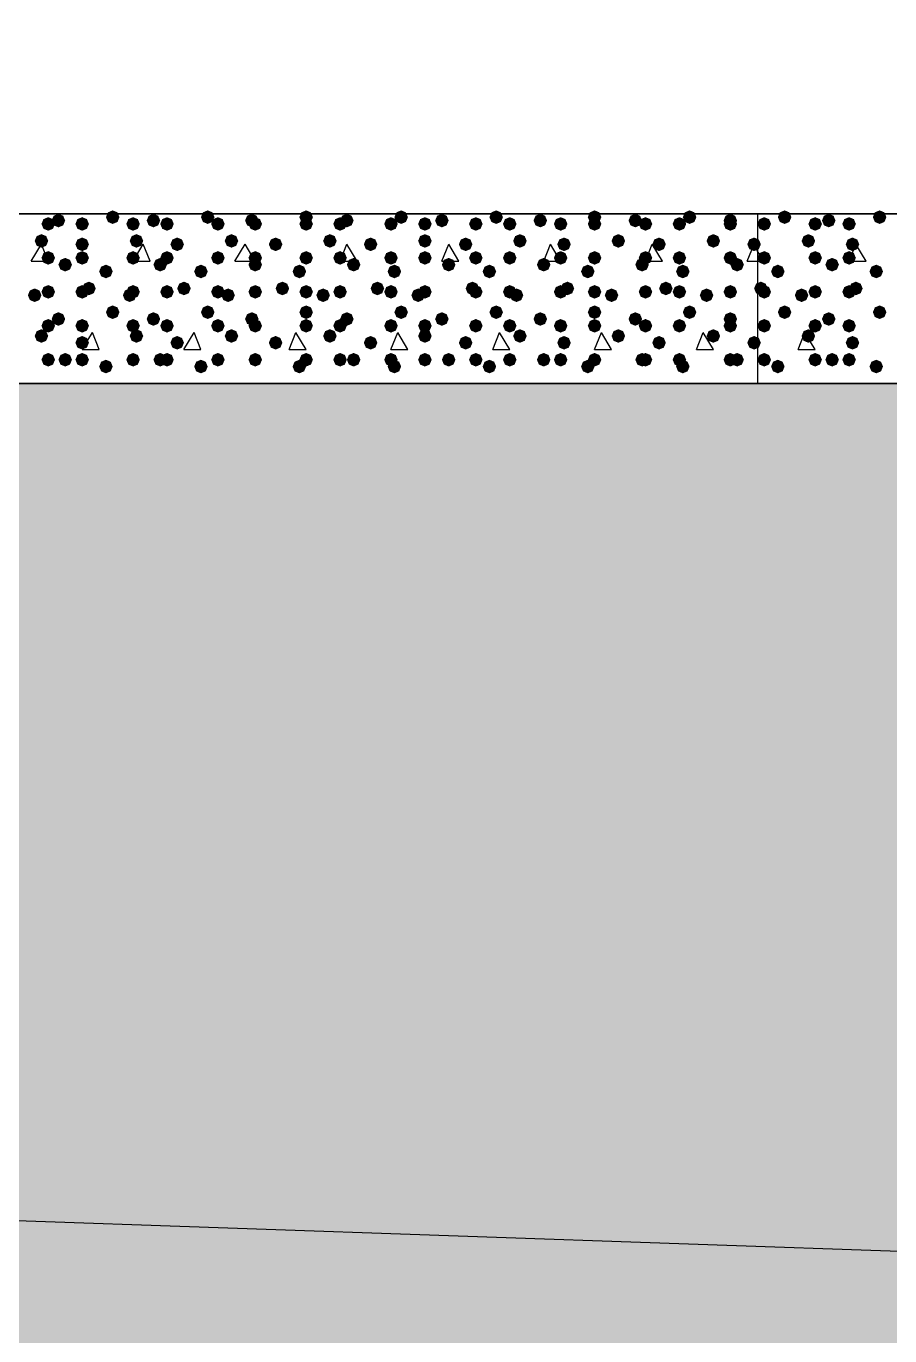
# Model space of a CAD drawing. Header units: millimetres. Extents: x 0 to 420, y 0 to 297.
# Drawn here: x 334.12 to 344.89, y 148.61 to 164.94 of the extents above; entities that cross this region are included whole.
import ezdxf

# ---------------------------------------------------------------- set-up
doc = ezdxf.new("R2010")
doc.units = ezdxf.units.MM
doc.layers.get('0').update_dxf_attribs({"linetype": 'CONTINUOUS'})

msp = doc.modelspace()

# ---------------------------------------------------------------- hatches: boundary and pattern name
at = {"true_color": 0x000008}
for points in [[(334.475667, 162.475333), (334.450796, 162.415537), (334.391, 162.390667), (334.331204, 162.415537), (334.306333, 162.475333), (334.331204, 162.535129), (334.391, 162.56), (334.450796, 162.535129)], [(334.602667, 162.517667), (334.577796, 162.457871), (334.518, 162.433), (334.458204, 162.457871), (334.433333, 162.517667), (334.458204, 162.577462), (334.518, 162.602333), (334.577796, 162.577463)], [(334.899, 162.475333), (334.874129, 162.415537), (334.814333, 162.390667), (334.754537, 162.415537), (334.729667, 162.475333), (334.754537, 162.535129), (334.814333, 162.56), (334.874129, 162.535129)], [(335.28, 162.56), (335.255129, 162.500204), (335.195333, 162.475333), (335.135538, 162.500204), (335.110667, 162.56), (335.135537, 162.619796), (335.195333, 162.644667), (335.255129, 162.619796)], [(335.534, 162.475333), (335.509129, 162.415537), (335.449333, 162.390667), (335.389537, 162.415537), (335.364667, 162.475333), (335.389537, 162.535129), (335.449333, 162.56), (335.509129, 162.535129)], [(335.788, 162.517667), (335.763129, 162.457871), (335.703333, 162.433), (335.643537, 162.457871), (335.618667, 162.517667), (335.643537, 162.577462), (335.703333, 162.602333), (335.763129, 162.577463)], [(335.957333, 162.475333), (335.932462, 162.415537), (335.872667, 162.390667), (335.812871, 162.415537), (335.788, 162.475333), (335.812871, 162.535129), (335.872667, 162.56), (335.932462, 162.535129)], [(336.465333, 162.56), (336.440462, 162.500204), (336.380667, 162.475333), (336.320871, 162.500204), (336.296, 162.56), (336.320871, 162.619796), (336.380667, 162.644667), (336.440462, 162.619796)], [(336.592333, 162.475333), (336.567462, 162.415537), (336.507667, 162.390667), (336.447871, 162.415537), (336.423, 162.475333), (336.447871, 162.535129), (336.507667, 162.56), (336.567462, 162.535129)], [(337.015667, 162.517667), (336.990796, 162.457871), (336.931, 162.433), (336.871204, 162.457871), (336.846333, 162.517667), (336.871204, 162.577462), (336.931, 162.602333), (336.990796, 162.577463)], [(337.058, 162.475333), (337.033129, 162.415537), (336.973333, 162.390667), (336.913537, 162.415537), (336.888667, 162.475333), (336.913537, 162.535129), (336.973333, 162.56), (337.033129, 162.535129)], [(337.693, 162.56), (337.668129, 162.500204), (337.608333, 162.475333), (337.548537, 162.500204), (337.523667, 162.56), (337.548537, 162.619796), (337.608333, 162.644667), (337.668129, 162.619796)], [(337.693, 162.475333), (337.668129, 162.415537), (337.608333, 162.390667), (337.548537, 162.415537), (337.523667, 162.475333), (337.548537, 162.535129), (337.608333, 162.56), (337.668129, 162.535129)], [(338.116333, 162.475333), (338.091462, 162.415537), (338.031667, 162.390667), (337.971871, 162.415537), (337.947, 162.475333), (337.971871, 162.535129), (338.031667, 162.56), (338.091462, 162.535129)], [(338.201, 162.517667), (338.176129, 162.457871), (338.116333, 162.433), (338.056537, 162.457871), (338.031667, 162.517667), (338.056537, 162.577462), (338.116333, 162.602333), (338.176129, 162.577463)], [(338.751333, 162.475333), (338.726462, 162.415537), (338.666667, 162.390667), (338.606871, 162.415537), (338.582, 162.475333), (338.606871, 162.535129), (338.666667, 162.56), (338.726462, 162.535129)], [(338.878333, 162.56), (338.853462, 162.500204), (338.793667, 162.475333), (338.733871, 162.500204), (338.709, 162.56), (338.733871, 162.619796), (338.793667, 162.644667), (338.853462, 162.619796)], [(339.174667, 162.475333), (339.149796, 162.415537), (339.09, 162.390667), (339.030204, 162.415537), (339.005333, 162.475333), (339.030204, 162.535129), (339.09, 162.56), (339.149796, 162.535129)], [(339.386333, 162.517667), (339.361463, 162.457871), (339.301667, 162.433), (339.241871, 162.457871), (339.217, 162.517667), (339.241871, 162.577462), (339.301667, 162.602333), (339.361462, 162.577463)], [(339.809667, 162.475333), (339.784796, 162.415537), (339.725, 162.390667), (339.665204, 162.415537), (339.640333, 162.475333), (339.665204, 162.535129), (339.725, 162.56), (339.784796, 162.535129)], [(340.063667, 162.56), (340.038796, 162.500204), (339.979, 162.475333), (339.919204, 162.500204), (339.894333, 162.56), (339.919204, 162.619796), (339.979, 162.644667), (340.038796, 162.619796)], [(340.233, 162.475333), (340.208129, 162.415537), (340.148333, 162.390667), (340.088538, 162.415537), (340.063667, 162.475333), (340.088537, 162.535129), (340.148333, 162.56), (340.208129, 162.535129)], [(340.614, 162.517667), (340.589129, 162.457871), (340.529333, 162.433), (340.469538, 162.457871), (340.444667, 162.517667), (340.469537, 162.577462), (340.529333, 162.602333), (340.589129, 162.577463)], [(340.868, 162.475333), (340.843129, 162.415537), (340.783333, 162.390667), (340.723538, 162.415537), (340.698667, 162.475333), (340.723537, 162.535129), (340.783333, 162.56), (340.843129, 162.535129)], [(341.291333, 162.56), (341.266462, 162.500204), (341.206667, 162.475333), (341.146871, 162.500204), (341.122, 162.56), (341.146871, 162.619796), (341.206667, 162.644667), (341.266462, 162.619796)], [(341.291333, 162.475333), (341.266462, 162.415537), (341.206667, 162.390667), (341.146871, 162.415537), (341.122, 162.475333), (341.146871, 162.535129), (341.206667, 162.56), (341.266462, 162.535129)], [(341.799333, 162.517667), (341.774462, 162.457871), (341.714667, 162.433), (341.654871, 162.457871), (341.63, 162.517667), (341.654871, 162.577462), (341.714667, 162.602333), (341.774462, 162.577463)], [(341.926333, 162.475333), (341.901462, 162.415537), (341.841667, 162.390667), (341.781871, 162.415537), (341.757, 162.475333), (341.781871, 162.535129), (341.841667, 162.56), (341.901462, 162.535129)], [(342.349667, 162.475333), (342.324796, 162.415537), (342.265, 162.390667), (342.205204, 162.415537), (342.180333, 162.475333), (342.205204, 162.535129), (342.265, 162.56), (342.324796, 162.535129)], [(342.476667, 162.56), (342.451796, 162.500204), (342.392, 162.475333), (342.332204, 162.500204), (342.307333, 162.56), (342.332204, 162.619796), (342.392, 162.644667), (342.451796, 162.619796)], [(342.984667, 162.517667), (342.959796, 162.457871), (342.9, 162.433), (342.840204, 162.457871), (342.815333, 162.517667), (342.840204, 162.577462), (342.9, 162.602333), (342.959796, 162.577463)], [(342.984667, 162.475333), (342.959796, 162.415537), (342.9, 162.390667), (342.840204, 162.415537), (342.815333, 162.475333), (342.840204, 162.535129), (342.9, 162.56), (342.959796, 162.535129)], [(334.391, 162.263667), (334.366129, 162.203871), (334.306333, 162.179), (334.246537, 162.203871), (334.221667, 162.263667), (334.246537, 162.323462), (334.306333, 162.348333), (334.366129, 162.323463)], [(335.576333, 162.263667), (335.551462, 162.203871), (335.491667, 162.179), (335.431871, 162.203871), (335.407, 162.263667), (335.431871, 162.323462), (335.491667, 162.348333), (335.551462, 162.323463)], [(336.761667, 162.263667), (336.736796, 162.203871), (336.677, 162.179), (336.617204, 162.203871), (336.592333, 162.263667), (336.617204, 162.323462), (336.677, 162.348333), (336.736796, 162.323463)], [(337.989333, 162.263667), (337.964462, 162.203871), (337.904667, 162.179), (337.844871, 162.203871), (337.82, 162.263667), (337.844871, 162.323462), (337.904667, 162.348333), (337.964462, 162.323463)], [(339.174667, 162.263667), (339.149796, 162.203871), (339.09, 162.179), (339.030204, 162.203871), (339.005333, 162.263667), (339.030204, 162.323462), (339.09, 162.348333), (339.149796, 162.323463)], [(340.36, 162.263667), (340.335129, 162.203871), (340.275333, 162.179), (340.215537, 162.203871), (340.190667, 162.263667), (340.215537, 162.323462), (340.275333, 162.348333), (340.335129, 162.323463)], [(341.587667, 162.263667), (341.562796, 162.203871), (341.503, 162.179), (341.443204, 162.203871), (341.418333, 162.263667), (341.443204, 162.323462), (341.503, 162.348333), (341.562796, 162.323463)], [(342.773, 162.263667), (342.748129, 162.203871), (342.688333, 162.179), (342.628537, 162.203871), (342.603667, 162.263667), (342.628537, 162.323462), (342.688333, 162.348333), (342.748129, 162.323463)], [(334.899, 162.221333), (334.874129, 162.161537), (334.814333, 162.136667), (334.754537, 162.161537), (334.729667, 162.221333), (334.754537, 162.281129), (334.814333, 162.306), (334.874129, 162.281129)], [(336.084333, 162.221333), (336.059463, 162.161537), (335.999667, 162.136667), (335.939871, 162.161537), (335.915, 162.221333), (335.939871, 162.281129), (335.999667, 162.306), (336.059462, 162.281129)], [(337.312, 162.221333), (337.287129, 162.161537), (337.227333, 162.136667), (337.167537, 162.161537), (337.142667, 162.221333), (337.167537, 162.281129), (337.227333, 162.306), (337.287129, 162.281129)], [(338.497333, 162.221333), (338.472462, 162.161537), (338.412667, 162.136667), (338.352871, 162.161537), (338.328, 162.221333), (338.352871, 162.281129), (338.412667, 162.306), (338.472462, 162.281129)], [(339.682667, 162.221333), (339.657796, 162.161537), (339.598, 162.136667), (339.538204, 162.161537), (339.513333, 162.221333), (339.538204, 162.281129), (339.598, 162.306), (339.657796, 162.281129)], [(340.910333, 162.221333), (340.885463, 162.161537), (340.825667, 162.136667), (340.765871, 162.161537), (340.741, 162.221333), (340.765871, 162.281129), (340.825667, 162.306), (340.885462, 162.281129)], [(342.095667, 162.221333), (342.070796, 162.161537), (342.011, 162.136667), (341.951204, 162.161537), (341.926333, 162.221333), (341.951204, 162.281129), (342.011, 162.306), (342.070796, 162.281129)], [(343.281, 162.221333), (343.256129, 162.161537), (343.196333, 162.136667), (343.136537, 162.161537), (343.111667, 162.221333), (343.136537, 162.281129), (343.196333, 162.306), (343.256129, 162.281129)], [(334.475667, 162.052), (334.450796, 161.992204), (334.391, 161.967333), (334.331204, 161.992204), (334.306333, 162.052), (334.331204, 162.111796), (334.391, 162.136667), (334.450796, 162.111796)], [(334.687333, 161.967333), (334.662462, 161.907537), (334.602667, 161.882667), (334.542871, 161.907537), (334.518, 161.967333), (334.542871, 162.027129), (334.602667, 162.052), (334.662462, 162.027129)], [(334.899, 162.052), (334.874129, 161.992204), (334.814333, 161.967333), (334.754537, 161.992204), (334.729667, 162.052), (334.754537, 162.111796), (334.814333, 162.136667), (334.874129, 162.111796)], [(335.534, 162.052), (335.509129, 161.992204), (335.449333, 161.967333), (335.389537, 161.992204), (335.364667, 162.052), (335.389537, 162.111796), (335.449333, 162.136667), (335.509129, 162.111796)], [(335.872667, 161.967333), (335.847796, 161.907537), (335.788, 161.882667), (335.728204, 161.907537), (335.703333, 161.967333), (335.728204, 162.027129), (335.788, 162.052), (335.847796, 162.027129)], [(335.957333, 162.052), (335.932462, 161.992204), (335.872667, 161.967333), (335.812871, 161.992204), (335.788, 162.052), (335.812871, 162.111796), (335.872667, 162.136667), (335.932462, 162.111796)], [(336.592333, 162.052), (336.567462, 161.992204), (336.507667, 161.967333), (336.447871, 161.992204), (336.423, 162.052), (336.447871, 162.111796), (336.507667, 162.136667), (336.567462, 162.111796)], [(337.058, 162.052), (337.033129, 161.992204), (336.973333, 161.967333), (336.913537, 161.992204), (336.888667, 162.052), (336.913537, 162.111796), (336.973333, 162.136667), (337.033129, 162.111796)], [(337.058, 161.967333), (337.033129, 161.907537), (336.973333, 161.882667), (336.913537, 161.907537), (336.888667, 161.967333), (336.913537, 162.027129), (336.973333, 162.052), (337.033129, 162.027129)], [(337.693, 162.052), (337.668129, 161.992204), (337.608333, 161.967333), (337.548537, 161.992204), (337.523667, 162.052), (337.548537, 162.111796), (337.608333, 162.136667), (337.668129, 162.111796)], [(338.116333, 162.052), (338.091462, 161.992204), (338.031667, 161.967333), (337.971871, 161.992204), (337.947, 162.052), (337.971871, 162.111796), (338.031667, 162.136667), (338.091462, 162.111796)], [(338.285667, 161.967333), (338.260796, 161.907537), (338.201, 161.882667), (338.141204, 161.907537), (338.116333, 161.967333), (338.141204, 162.027129), (338.201, 162.052), (338.260796, 162.027129)], [(338.751333, 162.052), (338.726462, 161.992204), (338.666667, 161.967333), (338.606871, 161.992204), (338.582, 162.052), (338.606871, 162.111796), (338.666667, 162.136667), (338.726462, 162.111796)], [(339.174667, 162.052), (339.149796, 161.992204), (339.09, 161.967333), (339.030204, 161.992204), (339.005333, 162.052), (339.030204, 162.111796), (339.09, 162.136667), (339.149796, 162.111796)], [(339.471, 161.967333), (339.446129, 161.907537), (339.386333, 161.882667), (339.326537, 161.907537), (339.301667, 161.967333), (339.326537, 162.027129), (339.386333, 162.052), (339.446129, 162.027129)], [(339.809667, 162.052), (339.784796, 161.992204), (339.725, 161.967333), (339.665204, 161.992204), (339.640333, 162.052), (339.665204, 162.111796), (339.725, 162.136667), (339.784796, 162.111796)], [(340.233, 162.052), (340.208129, 161.992204), (340.148333, 161.967333), (340.088538, 161.992204), (340.063667, 162.052), (340.088537, 162.111796), (340.148333, 162.136667), (340.208129, 162.111796)], [(340.656333, 161.967333), (340.631463, 161.907537), (340.571667, 161.882667), (340.511871, 161.907537), (340.487, 161.967333), (340.511871, 162.027129), (340.571667, 162.052), (340.631462, 162.027129)], [(340.868, 162.052), (340.843129, 161.992204), (340.783333, 161.967333), (340.723538, 161.992204), (340.698667, 162.052), (340.723537, 162.111796), (340.783333, 162.136667), (340.843129, 162.111796)], [(341.291333, 162.052), (341.266462, 161.992204), (341.206667, 161.967333), (341.146871, 161.992204), (341.122, 162.052), (341.146871, 162.111796), (341.206667, 162.136667), (341.266462, 162.111796)], [(341.884, 161.967333), (341.859129, 161.907537), (341.799333, 161.882667), (341.739537, 161.907537), (341.714667, 161.967333), (341.739537, 162.027129), (341.799333, 162.052), (341.859129, 162.027129)], [(341.926333, 162.052), (341.901462, 161.992204), (341.841667, 161.967333), (341.781871, 161.992204), (341.757, 162.052), (341.781871, 162.111796), (341.841667, 162.136667), (341.901462, 162.111796)], [(342.349667, 162.052), (342.324796, 161.992204), (342.265, 161.967333), (342.205204, 161.992204), (342.180333, 162.052), (342.205204, 162.111796), (342.265, 162.136667), (342.324796, 162.111796)], [(342.984667, 162.052), (342.959796, 161.992204), (342.9, 161.967333), (342.840204, 161.992204), (342.815333, 162.052), (342.840204, 162.111796), (342.9, 162.136667), (342.959796, 162.111796)], [(343.069333, 161.967333), (343.044462, 161.907537), (342.984667, 161.882667), (342.924871, 161.907537), (342.9, 161.967333), (342.924871, 162.027129), (342.984667, 162.052), (343.044462, 162.027129)], [(335.195333, 161.882667), (335.170462, 161.822871), (335.110667, 161.798), (335.050871, 161.822871), (335.026, 161.882667), (335.050871, 161.942462), (335.110667, 161.967333), (335.170462, 161.942463)], [(336.380667, 161.882667), (336.355796, 161.822871), (336.296, 161.798), (336.236204, 161.822871), (336.211333, 161.882667), (336.236204, 161.942462), (336.296, 161.967333), (336.355796, 161.942463)], [(337.608333, 161.882667), (337.583463, 161.822871), (337.523667, 161.798), (337.463871, 161.822871), (337.439, 161.882667), (337.463871, 161.942462), (337.523667, 161.967333), (337.583462, 161.942463)], [(338.793667, 161.882667), (338.768796, 161.822871), (338.709, 161.798), (338.649204, 161.822871), (338.624333, 161.882667), (338.649204, 161.942462), (338.709, 161.967333), (338.768796, 161.942463)], [(339.979, 161.882667), (339.954129, 161.822871), (339.894333, 161.798), (339.834538, 161.822871), (339.809667, 161.882667), (339.834537, 161.942462), (339.894333, 161.967333), (339.954129, 161.942463)], [(341.206667, 161.882667), (341.181796, 161.822871), (341.122, 161.798), (341.062204, 161.822871), (341.037333, 161.882667), (341.062204, 161.942462), (341.122, 161.967333), (341.181796, 161.942463)], [(342.392, 161.882667), (342.367129, 161.822871), (342.307333, 161.798), (342.247538, 161.822871), (342.222667, 161.882667), (342.247537, 161.942462), (342.307333, 161.967333), (342.367129, 161.942463)], [(334.306333, 161.586333), (334.281462, 161.526537), (334.221667, 161.501667), (334.161871, 161.526537), (334.137, 161.586333), (334.161871, 161.646129), (334.221667, 161.671), (334.281462, 161.646129)], [(334.475667, 161.628667), (334.450796, 161.568871), (334.391, 161.544), (334.331204, 161.568871), (334.306333, 161.628667), (334.331204, 161.688462), (334.391, 161.713333), (334.450796, 161.688463)], [(334.899, 161.628667), (334.874129, 161.568871), (334.814333, 161.544), (334.754537, 161.568871), (334.729667, 161.628667), (334.754537, 161.688462), (334.814333, 161.713333), (334.874129, 161.688463)], [(334.983667, 161.671), (334.958796, 161.611204), (334.899, 161.586333), (334.839204, 161.611204), (334.814333, 161.671), (334.839204, 161.730796), (334.899, 161.755667), (334.958796, 161.730796)], [(335.491667, 161.586333), (335.466796, 161.526537), (335.407, 161.501667), (335.347204, 161.526537), (335.322333, 161.586333), (335.347204, 161.646129), (335.407, 161.671), (335.466796, 161.646129)], [(335.534, 161.628667), (335.509129, 161.568871), (335.449333, 161.544), (335.389537, 161.568871), (335.364667, 161.628667), (335.389537, 161.688462), (335.449333, 161.713333), (335.509129, 161.688463)], [(335.957333, 161.628667), (335.932462, 161.568871), (335.872667, 161.544), (335.812871, 161.568871), (335.788, 161.628667), (335.812871, 161.688462), (335.872667, 161.713333), (335.932462, 161.688463)], [(336.169, 161.671), (336.144129, 161.611204), (336.084333, 161.586333), (336.024537, 161.611204), (335.999667, 161.671), (336.024537, 161.730796), (336.084333, 161.755667), (336.144129, 161.730796)], [(336.592333, 161.628667), (336.567462, 161.568871), (336.507667, 161.544), (336.447871, 161.568871), (336.423, 161.628667), (336.447871, 161.688462), (336.507667, 161.713333), (336.567462, 161.688463)], [(336.719333, 161.586333), (336.694462, 161.526537), (336.634667, 161.501667), (336.574871, 161.526537), (336.55, 161.586333), (336.574871, 161.646129), (336.634667, 161.671), (336.694462, 161.646129)], [(337.058, 161.628667), (337.033129, 161.568871), (336.973333, 161.544), (336.913537, 161.568871), (336.888667, 161.628667), (336.913537, 161.688462), (336.973333, 161.713333), (337.033129, 161.688463)], [(337.396667, 161.671), (337.371796, 161.611204), (337.312, 161.586333), (337.252204, 161.611204), (337.227333, 161.671), (337.252204, 161.730796), (337.312, 161.755667), (337.371796, 161.730796)], [(337.693, 161.628667), (337.668129, 161.568871), (337.608333, 161.544), (337.548537, 161.568871), (337.523667, 161.628667), (337.548537, 161.688462), (337.608333, 161.713333), (337.668129, 161.688463)], [(337.904667, 161.586333), (337.879796, 161.526537), (337.82, 161.501667), (337.760204, 161.526537), (337.735333, 161.586333), (337.760204, 161.646129), (337.82, 161.671), (337.879796, 161.646129)], [(338.116333, 161.628667), (338.091462, 161.568871), (338.031667, 161.544), (337.971871, 161.568871), (337.947, 161.628667), (337.971871, 161.688462), (338.031667, 161.713333), (338.091462, 161.688463)], [(338.582, 161.671), (338.557129, 161.611204), (338.497333, 161.586333), (338.437538, 161.611204), (338.412667, 161.671), (338.437537, 161.730796), (338.497333, 161.755667), (338.557129, 161.730796)], [(338.751333, 161.628667), (338.726462, 161.568871), (338.666667, 161.544), (338.606871, 161.568871), (338.582, 161.628667), (338.606871, 161.688462), (338.666667, 161.713333), (338.726462, 161.688463)], [(339.09, 161.586333), (339.065129, 161.526537), (339.005333, 161.501667), (338.945538, 161.526537), (338.920667, 161.586333), (338.945537, 161.646129), (339.005333, 161.671), (339.065129, 161.646129)], [(339.174667, 161.628667), (339.149796, 161.568871), (339.09, 161.544), (339.030204, 161.568871), (339.005333, 161.628667), (339.030204, 161.688462), (339.09, 161.713333), (339.149796, 161.688463)], [(339.767333, 161.671), (339.742462, 161.611204), (339.682667, 161.586333), (339.622871, 161.611204), (339.598, 161.671), (339.622871, 161.730796), (339.682667, 161.755667), (339.742462, 161.730796)], [(339.809667, 161.628667), (339.784796, 161.568871), (339.725, 161.544), (339.665204, 161.568871), (339.640333, 161.628667), (339.665204, 161.688462), (339.725, 161.713333), (339.784796, 161.688463)], [(340.233, 161.628667), (340.208129, 161.568871), (340.148333, 161.544), (340.088538, 161.568871), (340.063667, 161.628667), (340.088537, 161.688462), (340.148333, 161.713333), (340.208129, 161.688463)], [(340.317667, 161.586333), (340.292796, 161.526537), (340.233, 161.501667), (340.173204, 161.526537), (340.148333, 161.586333), (340.173204, 161.646129), (340.233, 161.671), (340.292796, 161.646129)], [(340.868, 161.628667), (340.843129, 161.568871), (340.783333, 161.544), (340.723538, 161.568871), (340.698667, 161.628667), (340.723537, 161.688462), (340.783333, 161.713333), (340.843129, 161.688463)], [(340.952667, 161.671), (340.927796, 161.611204), (340.868, 161.586333), (340.808204, 161.611204), (340.783333, 161.671), (340.808204, 161.730796), (340.868, 161.755667), (340.927796, 161.730796)], [(341.291333, 161.628667), (341.266462, 161.568871), (341.206667, 161.544), (341.146871, 161.568871), (341.122, 161.628667), (341.146871, 161.688462), (341.206667, 161.713333), (341.266462, 161.688463)], [(341.503, 161.586333), (341.478129, 161.526537), (341.418333, 161.501667), (341.358538, 161.526537), (341.333667, 161.586333), (341.358537, 161.646129), (341.418333, 161.671), (341.478129, 161.646129)], [(341.926333, 161.628667), (341.901462, 161.568871), (341.841667, 161.544), (341.781871, 161.568871), (341.757, 161.628667), (341.781871, 161.688462), (341.841667, 161.713333), (341.901462, 161.688463)], [(342.180333, 161.671), (342.155463, 161.611204), (342.095667, 161.586333), (342.035871, 161.611204), (342.011, 161.671), (342.035871, 161.730796), (342.095667, 161.755667), (342.155462, 161.730796)], [(342.349667, 161.628667), (342.324796, 161.568871), (342.265, 161.544), (342.205204, 161.568871), (342.180333, 161.628667), (342.205204, 161.688462), (342.265, 161.713333), (342.324796, 161.688463)], [(342.688333, 161.586333), (342.663462, 161.526537), (342.603667, 161.501667), (342.543871, 161.526537), (342.519, 161.586333), (342.543871, 161.646129), (342.603667, 161.671), (342.663462, 161.646129)], [(342.984667, 161.628667), (342.959796, 161.568871), (342.9, 161.544), (342.840204, 161.568871), (342.815333, 161.628667), (342.840204, 161.688462), (342.9, 161.713333), (342.959796, 161.688463)], [(334.602667, 161.29), (334.577796, 161.230204), (334.518, 161.205333), (334.458204, 161.230204), (334.433333, 161.29), (334.458204, 161.349796), (334.518, 161.374667), (334.577796, 161.349796)], [(335.28, 161.374667), (335.255129, 161.314871), (335.195333, 161.29), (335.135538, 161.314871), (335.110667, 161.374667), (335.135537, 161.434462), (335.195333, 161.459333), (335.255129, 161.434463)], [(335.788, 161.29), (335.763129, 161.230204), (335.703333, 161.205333), (335.643537, 161.230204), (335.618667, 161.29), (335.643537, 161.349796), (335.703333, 161.374667), (335.763129, 161.349796)], [(336.465333, 161.374667), (336.440462, 161.314871), (336.380667, 161.29), (336.320871, 161.314871), (336.296, 161.374667), (336.320871, 161.434462), (336.380667, 161.459333), (336.440462, 161.434463)], [(337.015667, 161.29), (336.990796, 161.230204), (336.931, 161.205333), (336.871204, 161.230204), (336.846333, 161.29), (336.871204, 161.349796), (336.931, 161.374667), (336.990796, 161.349796)], [(337.693, 161.374667), (337.668129, 161.314871), (337.608333, 161.29), (337.548537, 161.314871), (337.523667, 161.374667), (337.548537, 161.434462), (337.608333, 161.459333), (337.668129, 161.434463)], [(338.201, 161.29), (338.176129, 161.230204), (338.116333, 161.205333), (338.056537, 161.230204), (338.031667, 161.29), (338.056537, 161.349796), (338.116333, 161.374667), (338.176129, 161.349796)], [(338.878333, 161.374667), (338.853462, 161.314871), (338.793667, 161.29), (338.733871, 161.314871), (338.709, 161.374667), (338.733871, 161.434462), (338.793667, 161.459333), (338.853462, 161.434463)], [(339.386333, 161.29), (339.361463, 161.230204), (339.301667, 161.205333), (339.241871, 161.230204), (339.217, 161.29), (339.241871, 161.349796), (339.301667, 161.374667), (339.361462, 161.349796)], [(340.063667, 161.374667), (340.038796, 161.314871), (339.979, 161.29), (339.919204, 161.314871), (339.894333, 161.374667), (339.919204, 161.434462), (339.979, 161.459333), (340.038796, 161.434463)], [(340.614, 161.29), (340.589129, 161.230204), (340.529333, 161.205333), (340.469538, 161.230204), (340.444667, 161.29), (340.469537, 161.349796), (340.529333, 161.374667), (340.589129, 161.349796)], [(341.291333, 161.374667), (341.266462, 161.314871), (341.206667, 161.29), (341.146871, 161.314871), (341.122, 161.374667), (341.146871, 161.434462), (341.206667, 161.459333), (341.266462, 161.434463)], [(341.799333, 161.29), (341.774462, 161.230204), (341.714667, 161.205333), (341.654871, 161.230204), (341.63, 161.29), (341.654871, 161.349796), (341.714667, 161.374667), (341.774462, 161.349796)], [(342.476667, 161.374667), (342.451796, 161.314871), (342.392, 161.29), (342.332204, 161.314871), (342.307333, 161.374667), (342.332204, 161.434462), (342.392, 161.459333), (342.451796, 161.434463)], [(342.984667, 161.29), (342.959796, 161.230204), (342.9, 161.205333), (342.840204, 161.230204), (342.815333, 161.29), (342.840204, 161.349796), (342.9, 161.374667), (342.959796, 161.349796)], [(334.475667, 161.205333), (334.450796, 161.145537), (334.391, 161.120667), (334.331204, 161.145537), (334.306333, 161.205333), (334.331204, 161.265129), (334.391, 161.29), (334.450796, 161.265129)], [(334.899, 161.205333), (334.874129, 161.145537), (334.814333, 161.120667), (334.754537, 161.145537), (334.729667, 161.205333), (334.754537, 161.265129), (334.814333, 161.29), (334.874129, 161.265129)], [(335.534, 161.205333), (335.509129, 161.145537), (335.449333, 161.120667), (335.389537, 161.145537), (335.364667, 161.205333), (335.389537, 161.265129), (335.449333, 161.29), (335.509129, 161.265129)], [(335.957333, 161.205333), (335.932462, 161.145537), (335.872667, 161.120667), (335.812871, 161.145537), (335.788, 161.205333), (335.812871, 161.265129), (335.872667, 161.29), (335.932462, 161.265129)], [(336.592333, 161.205333), (336.567462, 161.145537), (336.507667, 161.120667), (336.447871, 161.145537), (336.423, 161.205333), (336.447871, 161.265129), (336.507667, 161.29), (336.567462, 161.265129)], [(337.058, 161.205333), (337.033129, 161.145537), (336.973333, 161.120667), (336.913537, 161.145537), (336.888667, 161.205333), (336.913537, 161.265129), (336.973333, 161.29), (337.033129, 161.265129)], [(337.693, 161.205333), (337.668129, 161.145537), (337.608333, 161.120667), (337.548537, 161.145537), (337.523667, 161.205333), (337.548537, 161.265129), (337.608333, 161.29), (337.668129, 161.265129)], [(338.116333, 161.205333), (338.091462, 161.145537), (338.031667, 161.120667), (337.971871, 161.145537), (337.947, 161.205333), (337.971871, 161.265129), (338.031667, 161.29), (338.091462, 161.265129)], [(338.751333, 161.205333), (338.726462, 161.145537), (338.666667, 161.120667), (338.606871, 161.145537), (338.582, 161.205333), (338.606871, 161.265129), (338.666667, 161.29), (338.726462, 161.265129)], [(339.174667, 161.205333), (339.149796, 161.145537), (339.09, 161.120667), (339.030204, 161.145537), (339.005333, 161.205333), (339.030204, 161.265129), (339.09, 161.29), (339.149796, 161.265129)], [(339.809667, 161.205333), (339.784796, 161.145537), (339.725, 161.120667), (339.665204, 161.145537), (339.640333, 161.205333), (339.665204, 161.265129), (339.725, 161.29), (339.784796, 161.265129)], [(340.233, 161.205333), (340.208129, 161.145537), (340.148333, 161.120667), (340.088538, 161.145537), (340.063667, 161.205333), (340.088537, 161.265129), (340.148333, 161.29), (340.208129, 161.265129)], [(340.868, 161.205333), (340.843129, 161.145537), (340.783333, 161.120667), (340.723538, 161.145537), (340.698667, 161.205333), (340.723537, 161.265129), (340.783333, 161.29), (340.843129, 161.265129)], [(341.291333, 161.205333), (341.266462, 161.145537), (341.206667, 161.120667), (341.146871, 161.145537), (341.122, 161.205333), (341.146871, 161.265129), (341.206667, 161.29), (341.266462, 161.265129)], [(341.926333, 161.205333), (341.901462, 161.145537), (341.841667, 161.120667), (341.781871, 161.145537), (341.757, 161.205333), (341.781871, 161.265129), (341.841667, 161.29), (341.901462, 161.265129)], [(342.349667, 161.205333), (342.324796, 161.145537), (342.265, 161.120667), (342.205204, 161.145537), (342.180333, 161.205333), (342.205204, 161.265129), (342.265, 161.29), (342.324796, 161.265129)], [(342.984667, 161.205333), (342.959796, 161.145537), (342.9, 161.120667), (342.840204, 161.145537), (342.815333, 161.205333), (342.840204, 161.265129), (342.9, 161.29), (342.959796, 161.265129)], [(334.391, 161.078333), (334.366129, 161.018537), (334.306333, 160.993667), (334.246537, 161.018537), (334.221667, 161.078333), (334.246537, 161.138129), (334.306333, 161.163), (334.366129, 161.138129)], [(334.899, 160.993667), (334.874129, 160.933871), (334.814333, 160.909), (334.754537, 160.933871), (334.729667, 160.993667), (334.754537, 161.053462), (334.814333, 161.078333), (334.874129, 161.053463)], [(335.576333, 161.078333), (335.551462, 161.018537), (335.491667, 160.993667), (335.431871, 161.018537), (335.407, 161.078333), (335.431871, 161.138129), (335.491667, 161.163), (335.551462, 161.138129)], [(336.084333, 160.993667), (336.059463, 160.933871), (335.999667, 160.909), (335.939871, 160.933871), (335.915, 160.993667), (335.939871, 161.053462), (335.999667, 161.078333), (336.059462, 161.053463)], [(336.761667, 161.078333), (336.736796, 161.018537), (336.677, 160.993667), (336.617204, 161.018537), (336.592333, 161.078333), (336.617204, 161.138129), (336.677, 161.163), (336.736796, 161.138129)], [(337.312, 160.993667), (337.287129, 160.933871), (337.227333, 160.909), (337.167537, 160.933871), (337.142667, 160.993667), (337.167537, 161.053462), (337.227333, 161.078333), (337.287129, 161.053463)], [(337.989333, 161.078333), (337.964462, 161.018537), (337.904667, 160.993667), (337.844871, 161.018537), (337.82, 161.078333), (337.844871, 161.138129), (337.904667, 161.163), (337.964462, 161.138129)], [(338.497333, 160.993667), (338.472462, 160.933871), (338.412667, 160.909), (338.352871, 160.933871), (338.328, 160.993667), (338.352871, 161.053462), (338.412667, 161.078333), (338.472462, 161.053463)], [(339.174667, 161.078333), (339.149796, 161.018537), (339.09, 160.993667), (339.030204, 161.018537), (339.005333, 161.078333), (339.030204, 161.138129), (339.09, 161.163), (339.149796, 161.138129)], [(339.682667, 160.993667), (339.657796, 160.933871), (339.598, 160.909), (339.538204, 160.933871), (339.513333, 160.993667), (339.538204, 161.053462), (339.598, 161.078333), (339.657796, 161.053463)], [(340.36, 161.078333), (340.335129, 161.018537), (340.275333, 160.993667), (340.215537, 161.018537), (340.190667, 161.078333), (340.215537, 161.138129), (340.275333, 161.163), (340.335129, 161.138129)], [(340.910333, 160.993667), (340.885463, 160.933871), (340.825667, 160.909), (340.765871, 160.933871), (340.741, 160.993667), (340.765871, 161.053462), (340.825667, 161.078333), (340.885462, 161.053463)], [(341.587667, 161.078333), (341.562796, 161.018537), (341.503, 160.993667), (341.443204, 161.018537), (341.418333, 161.078333), (341.443204, 161.138129), (341.503, 161.163), (341.562796, 161.138129)], [(342.095667, 160.993667), (342.070796, 160.933871), (342.011, 160.909), (341.951204, 160.933871), (341.926333, 160.993667), (341.951204, 161.053462), (342.011, 161.078333), (342.070796, 161.053463)], [(342.773, 161.078333), (342.748129, 161.018537), (342.688333, 160.993667), (342.628537, 161.018537), (342.603667, 161.078333), (342.628537, 161.138129), (342.688333, 161.163), (342.748129, 161.138129)], [(343.281, 160.993667), (343.256129, 160.933871), (343.196333, 160.909), (343.136537, 160.933871), (343.111667, 160.993667), (343.136537, 161.053462), (343.196333, 161.078333), (343.256129, 161.053463)], [(334.475667, 160.782), (334.450796, 160.722204), (334.391, 160.697333), (334.331204, 160.722204), (334.306333, 160.782), (334.331204, 160.841796), (334.391, 160.866667), (334.450796, 160.841796)], [(334.687333, 160.782), (334.662462, 160.722204), (334.602667, 160.697333), (334.542871, 160.722204), (334.518, 160.782), (334.542871, 160.841796), (334.602667, 160.866667), (334.662462, 160.841796)], [(334.899, 160.782), (334.874129, 160.722204), (334.814333, 160.697333), (334.754537, 160.722204), (334.729667, 160.782), (334.754537, 160.841796), (334.814333, 160.866667), (334.874129, 160.841796)], [(335.534, 160.782), (335.509129, 160.722204), (335.449333, 160.697333), (335.389537, 160.722204), (335.364667, 160.782), (335.389537, 160.841796), (335.449333, 160.866667), (335.509129, 160.841796)], [(335.872667, 160.782), (335.847796, 160.722204), (335.788, 160.697333), (335.728204, 160.722204), (335.703333, 160.782), (335.728204, 160.841796), (335.788, 160.866667), (335.847796, 160.841796)], [(335.957333, 160.782), (335.932462, 160.722204), (335.872667, 160.697333), (335.812871, 160.722204), (335.788, 160.782), (335.812871, 160.841796), (335.872667, 160.866667), (335.932462, 160.841796)], [(336.592333, 160.782), (336.567462, 160.722204), (336.507667, 160.697333), (336.447871, 160.722204), (336.423, 160.782), (336.447871, 160.841796), (336.507667, 160.866667), (336.567462, 160.841796)], [(337.058, 160.782), (337.033129, 160.722204), (336.973333, 160.697333), (336.913537, 160.722204), (336.888667, 160.782), (336.913537, 160.841796), (336.973333, 160.866667), (337.033129, 160.841796)], [(337.058, 160.782), (337.033129, 160.722204), (336.973333, 160.697333), (336.913537, 160.722204), (336.888667, 160.782), (336.913537, 160.841796), (336.973333, 160.866667), (337.033129, 160.841796)], [(337.693, 160.782), (337.668129, 160.722204), (337.608333, 160.697333), (337.548537, 160.722204), (337.523667, 160.782), (337.548537, 160.841796), (337.608333, 160.866667), (337.668129, 160.841796)], [(338.116333, 160.782), (338.091462, 160.722204), (338.031667, 160.697333), (337.971871, 160.722204), (337.947, 160.782), (337.971871, 160.841796), (338.031667, 160.866667), (338.091462, 160.841796)], [(338.285667, 160.782), (338.260796, 160.722204), (338.201, 160.697333), (338.141204, 160.722204), (338.116333, 160.782), (338.141204, 160.841796), (338.201, 160.866667), (338.260796, 160.841796)], [(338.751333, 160.782), (338.726462, 160.722204), (338.666667, 160.697333), (338.606871, 160.722204), (338.582, 160.782), (338.606871, 160.841796), (338.666667, 160.866667), (338.726462, 160.841796)], [(339.174667, 160.782), (339.149796, 160.722204), (339.09, 160.697333), (339.030204, 160.722204), (339.005333, 160.782), (339.030204, 160.841796), (339.09, 160.866667), (339.149796, 160.841796)], [(339.471, 160.782), (339.446129, 160.722204), (339.386333, 160.697333), (339.326537, 160.722204), (339.301667, 160.782), (339.326537, 160.841796), (339.386333, 160.866667), (339.446129, 160.841796)], [(339.809667, 160.782), (339.784796, 160.722204), (339.725, 160.697333), (339.665204, 160.722204), (339.640333, 160.782), (339.665204, 160.841796), (339.725, 160.866667), (339.784796, 160.841796)], [(340.233, 160.782), (340.208129, 160.722204), (340.148333, 160.697333), (340.088538, 160.722204), (340.063667, 160.782), (340.088537, 160.841796), (340.148333, 160.866667), (340.208129, 160.841796)], [(340.656333, 160.782), (340.631463, 160.722204), (340.571667, 160.697333), (340.511871, 160.722204), (340.487, 160.782), (340.511871, 160.841796), (340.571667, 160.866667), (340.631462, 160.841796)], [(340.868, 160.782), (340.843129, 160.722204), (340.783333, 160.697333), (340.723538, 160.722204), (340.698667, 160.782), (340.723537, 160.841796), (340.783333, 160.866667), (340.843129, 160.841796)], [(341.291333, 160.782), (341.266462, 160.722204), (341.206667, 160.697333), (341.146871, 160.722204), (341.122, 160.782), (341.146871, 160.841796), (341.206667, 160.866667), (341.266462, 160.841796)], [(341.884, 160.782), (341.859129, 160.722204), (341.799333, 160.697333), (341.739537, 160.722204), (341.714667, 160.782), (341.739537, 160.841796), (341.799333, 160.866667), (341.859129, 160.841796)], [(341.926333, 160.782), (341.901462, 160.722204), (341.841667, 160.697333), (341.781871, 160.722204), (341.757, 160.782), (341.781871, 160.841796), (341.841667, 160.866667), (341.901462, 160.841796)], [(342.349667, 160.782), (342.324796, 160.722204), (342.265, 160.697333), (342.205204, 160.722204), (342.180333, 160.782), (342.205204, 160.841796), (342.265, 160.866667), (342.324796, 160.841796)], [(342.984667, 160.782), (342.959796, 160.722204), (342.9, 160.697333), (342.840204, 160.722204), (342.815333, 160.782), (342.840204, 160.841796), (342.9, 160.866667), (342.959796, 160.841796)], [(343.069333, 160.782), (343.044462, 160.722204), (342.984667, 160.697333), (342.924871, 160.722204), (342.9, 160.782), (342.924871, 160.841796), (342.984667, 160.866667), (343.044462, 160.841796)], [(335.195333, 160.697333), (335.170462, 160.637537), (335.110667, 160.612667), (335.050871, 160.637537), (335.026, 160.697333), (335.050871, 160.757129), (335.110667, 160.782), (335.170462, 160.757129)], [(336.380667, 160.697333), (336.355796, 160.637537), (336.296, 160.612667), (336.236204, 160.637537), (336.211333, 160.697333), (336.236204, 160.757129), (336.296, 160.782), (336.355796, 160.757129)], [(337.608333, 160.697333), (337.583463, 160.637537), (337.523667, 160.612667), (337.463871, 160.637537), (337.439, 160.697333), (337.463871, 160.757129), (337.523667, 160.782), (337.583462, 160.757129)], [(338.793667, 160.697333), (338.768796, 160.637537), (338.709, 160.612667), (338.649204, 160.637537), (338.624333, 160.697333), (338.649204, 160.757129), (338.709, 160.782), (338.768796, 160.757129)], [(339.979, 160.697333), (339.954129, 160.637537), (339.894333, 160.612667), (339.834538, 160.637537), (339.809667, 160.697333), (339.834537, 160.757129), (339.894333, 160.782), (339.954129, 160.757129)], [(341.206667, 160.697333), (341.181796, 160.637537), (341.122, 160.612667), (341.062204, 160.637537), (341.037333, 160.697333), (341.062204, 160.757129), (341.122, 160.782), (341.181796, 160.757129)], [(342.392, 160.697333), (342.367129, 160.637537), (342.307333, 160.612667), (342.247538, 160.637537), (342.222667, 160.697333), (342.247537, 160.757129), (342.307333, 160.782), (342.367129, 160.757129)]]:
    msp.add_hatch(color=0, dxfattribs=at).paths.add_polyline_path(points, flags=0)
at = {"true_color": 0x000007}
for points in [[(343.408, 162.475333), (343.383129, 162.415537), (343.323333, 162.390667), (343.263537, 162.415537), (343.238667, 162.475333), (343.263537, 162.535129), (343.323333, 162.56), (343.383129, 162.535129)], [(343.662, 162.56), (343.637129, 162.500204), (343.577333, 162.475333), (343.517538, 162.500204), (343.492667, 162.56), (343.517537, 162.619796), (343.577333, 162.644667), (343.637129, 162.619796)], [(344.043, 162.475333), (344.018129, 162.415537), (343.958333, 162.390667), (343.898537, 162.415537), (343.873667, 162.475333), (343.898537, 162.535129), (343.958333, 162.56), (344.018129, 162.535129)], [(344.212333, 162.517667), (344.187462, 162.457871), (344.127667, 162.433), (344.067871, 162.457871), (344.043, 162.517667), (344.067871, 162.577462), (344.127667, 162.602333), (344.187462, 162.577463)], [(344.466333, 162.475333), (344.441462, 162.415537), (344.381667, 162.390667), (344.321871, 162.415537), (344.297, 162.475333), (344.321871, 162.535129), (344.381667, 162.56), (344.441462, 162.535129)], [(344.847333, 162.56), (344.822462, 162.500204), (344.762667, 162.475333), (344.702871, 162.500204), (344.678, 162.56), (344.702871, 162.619796), (344.762667, 162.644667), (344.822462, 162.619796)], [(343.958333, 162.263667), (343.933463, 162.203871), (343.873667, 162.179), (343.813871, 162.203871), (343.789, 162.263667), (343.813871, 162.323462), (343.873667, 162.348333), (343.933462, 162.323463)], [(344.508667, 162.221333), (344.483796, 162.161537), (344.424, 162.136667), (344.364204, 162.161537), (344.339333, 162.221333), (344.364204, 162.281129), (344.424, 162.306), (344.483796, 162.281129)], [(343.408, 162.052), (343.383129, 161.992204), (343.323333, 161.967333), (343.263537, 161.992204), (343.238667, 162.052), (343.263537, 162.111796), (343.323333, 162.136667), (343.383129, 162.111796)], [(344.043, 162.052), (344.018129, 161.992204), (343.958333, 161.967333), (343.898537, 161.992204), (343.873667, 162.052), (343.898537, 162.111796), (343.958333, 162.136667), (344.018129, 162.111796)], [(344.254667, 161.967333), (344.229796, 161.907537), (344.17, 161.882667), (344.110204, 161.907537), (344.085333, 161.967333), (344.110204, 162.027129), (344.17, 162.052), (344.229796, 162.027129)], [(344.466333, 162.052), (344.441462, 161.992204), (344.381667, 161.967333), (344.321871, 161.992204), (344.297, 162.052), (344.321871, 162.111796), (344.381667, 162.136667), (344.441462, 162.111796)], [(343.577333, 161.882667), (343.552462, 161.822871), (343.492667, 161.798), (343.432871, 161.822871), (343.408, 161.882667), (343.432871, 161.942462), (343.492667, 161.967333), (343.552462, 161.942463)], [(344.805, 161.882667), (344.780129, 161.822871), (344.720333, 161.798), (344.660538, 161.822871), (344.635667, 161.882667), (344.660537, 161.942462), (344.720333, 161.967333), (344.780129, 161.942463)], [(343.365667, 161.671), (343.340796, 161.611204), (343.281, 161.586333), (343.221204, 161.611204), (343.196333, 161.671), (343.221204, 161.730796), (343.281, 161.755667), (343.340796, 161.730796)], [(343.408, 161.628667), (343.383129, 161.568871), (343.323333, 161.544), (343.263537, 161.568871), (343.238667, 161.628667), (343.263537, 161.688462), (343.323333, 161.713333), (343.383129, 161.688463)], [(343.873667, 161.586333), (343.848796, 161.526537), (343.789, 161.501667), (343.729204, 161.526537), (343.704333, 161.586333), (343.729204, 161.646129), (343.789, 161.671), (343.848796, 161.646129)], [(344.043, 161.628667), (344.018129, 161.568871), (343.958333, 161.544), (343.898537, 161.568871), (343.873667, 161.628667), (343.898537, 161.688462), (343.958333, 161.713333), (344.018129, 161.688463)], [(344.466333, 161.628667), (344.441462, 161.568871), (344.381667, 161.544), (344.321871, 161.568871), (344.297, 161.628667), (344.321871, 161.688462), (344.381667, 161.713333), (344.441462, 161.688463)], [(344.551, 161.671), (344.526129, 161.611204), (344.466333, 161.586333), (344.406538, 161.611204), (344.381667, 161.671), (344.406537, 161.730796), (344.466333, 161.755667), (344.526129, 161.730796)], [(343.662, 161.374667), (343.637129, 161.314871), (343.577333, 161.29), (343.517538, 161.314871), (343.492667, 161.374667), (343.517537, 161.434462), (343.577333, 161.459333), (343.637129, 161.434463)], [(344.212333, 161.29), (344.187462, 161.230204), (344.127667, 161.205333), (344.067871, 161.230204), (344.043, 161.29), (344.067871, 161.349796), (344.127667, 161.374667), (344.187462, 161.349796)], [(344.847333, 161.374667), (344.822462, 161.314871), (344.762667, 161.29), (344.702871, 161.314871), (344.678, 161.374667), (344.702871, 161.434462), (344.762667, 161.459333), (344.822462, 161.434463)], [(343.408, 161.205333), (343.383129, 161.145537), (343.323333, 161.120667), (343.263537, 161.145537), (343.238667, 161.205333), (343.263537, 161.265129), (343.323333, 161.29), (343.383129, 161.265129)], [(344.043, 161.205333), (344.018129, 161.145537), (343.958333, 161.120667), (343.898537, 161.145537), (343.873667, 161.205333), (343.898537, 161.265129), (343.958333, 161.29), (344.018129, 161.265129)], [(344.466333, 161.205333), (344.441462, 161.145537), (344.381667, 161.120667), (344.321871, 161.145537), (344.297, 161.205333), (344.321871, 161.265129), (344.381667, 161.29), (344.441462, 161.265129)], [(343.958333, 161.078333), (343.933463, 161.018537), (343.873667, 160.993667), (343.813871, 161.018537), (343.789, 161.078333), (343.813871, 161.138129), (343.873667, 161.163), (343.933462, 161.138129)], [(344.508667, 160.993667), (344.483796, 160.933871), (344.424, 160.909), (344.364204, 160.933871), (344.339333, 160.993667), (344.364204, 161.053462), (344.424, 161.078333), (344.483796, 161.053463)], [(343.408, 160.782), (343.383129, 160.722204), (343.323333, 160.697333), (343.263537, 160.722204), (343.238667, 160.782), (343.263537, 160.841796), (343.323333, 160.866667), (343.383129, 160.841796)], [(344.043, 160.782), (344.018129, 160.722204), (343.958333, 160.697333), (343.898537, 160.722204), (343.873667, 160.782), (343.898537, 160.841796), (343.958333, 160.866667), (344.018129, 160.841796)], [(344.254667, 160.782), (344.229796, 160.722204), (344.17, 160.697333), (344.110204, 160.722204), (344.085333, 160.782), (344.110204, 160.841796), (344.17, 160.866667), (344.229796, 160.841796)], [(344.466333, 160.782), (344.441462, 160.722204), (344.381667, 160.697333), (344.321871, 160.722204), (344.297, 160.782), (344.321871, 160.841796), (344.381667, 160.866667), (344.441462, 160.841796)], [(343.577333, 160.697333), (343.552462, 160.637537), (343.492667, 160.612667), (343.432871, 160.637537), (343.408, 160.697333), (343.432871, 160.757129), (343.492667, 160.782), (343.552462, 160.757129)], [(344.805, 160.697333), (344.780129, 160.637537), (344.720333, 160.612667), (344.660538, 160.637537), (344.635667, 160.697333), (344.660537, 160.757129), (344.720333, 160.782), (344.780129, 160.757129)]]:
    msp.add_hatch(color=0, dxfattribs=at).paths.add_polyline_path(points, flags=0)
at = {"true_color": 0x000008}
h = msp.add_hatch(color=0, dxfattribs=at)
h.paths.add_polyline_path([(379.603, 160.485667), (33.528, 160.485667), (379.603, 148.463)], flags=0)
h.paths.add_polyline_path([(33.528, 160.485667), (379.603, 148.463), (33.528, 148.463)], flags=0)

# ---------------------------------------------------------------- linework, layer by layer
at = {"color": 0, "true_color": 0x000007}
for points in [[(32.469667, 183.811333), (32.469667, 160.485667), (380.661333, 160.485667), (380.661333, 183.811333), (218.228333, 183.811333), (218.228333, 204.978), (194.902667, 204.978), (194.902667, 183.811333)], [(32.469667, 183.811333), (32.469667, 160.485667), (380.661333, 160.485667), (380.661333, 183.811333), (218.228333, 183.811333), (218.228333, 204.978), (194.902667, 204.978), (194.902667, 183.811333)], [(343.238667, 162.602333), (343.238667, 160.485667), (345.355333, 160.485667), (345.355333, 162.602333)]]:
    msp.add_lwpolyline(points, close=True, dxfattribs=at)
at = {"color": 0, "true_color": 0x0000fd}
msp.add_lwpolyline([(34.586333, 162.602333), (378.544667, 162.602333), (378.544667, 181.694667), (216.111667, 181.694667), (216.111667, 202.861333), (197.019333, 202.861333), (197.019333, 181.694667), (34.586333, 181.694667)], close=True, dxfattribs=at)
at = {"color": 0, "true_color": 0x000007}
for points in [[(343.238667, 162.602333), (324.146333, 162.602333)], [(344.381667, 162.009667), (344.466333, 162.221333)], [(344.593333, 162.009667), (344.466333, 162.221333)], [(343.323333, 162.009667), (343.238667, 162.136667)], [(343.238667, 162.009667), (343.323333, 162.009667)], [(344.381667, 162.009667), (344.593333, 162.009667)], [(343.746667, 160.909), (343.831333, 161.120667)], [(343.958333, 160.909), (343.831333, 161.120667)], [(343.746667, 160.909), (343.958333, 160.909)], [(324.146333, 160.485667), (343.238667, 160.485667)]]:
    msp.add_lwpolyline(points, dxfattribs=at)
at = {"color": 0, "true_color": 0x000008}
for points in [[(334.179333, 162.009667), (334.306333, 162.221333)], [(334.391, 162.009667), (334.306333, 162.221333)], [(335.449333, 162.009667), (335.576333, 162.221333)], [(335.661, 162.009667), (335.576333, 162.221333)], [(336.719333, 162.009667), (336.846333, 162.221333)], [(336.973333, 162.009667), (336.846333, 162.221333)], [(338.031667, 162.009667), (338.116333, 162.221333)], [(338.243333, 162.009667), (338.116333, 162.221333)], [(339.301667, 162.009667), (339.386333, 162.221333)], [(339.513333, 162.009667), (339.386333, 162.221333)], [(340.571667, 162.009667), (340.656333, 162.221333)], [(340.783333, 162.009667), (340.656333, 162.221333)], [(341.841667, 162.009667), (341.926333, 162.221333)], [(342.053333, 162.009667), (341.926333, 162.221333)], [(343.111667, 162.009667), (343.196333, 162.221333)], [(343.238667, 162.136667), (343.196333, 162.221333)], [(334.179333, 162.009667), (334.391, 162.009667)], [(335.449333, 162.009667), (335.661, 162.009667)], [(336.719333, 162.009667), (336.973333, 162.009667)], [(338.031667, 162.009667), (338.243333, 162.009667)], [(339.301667, 162.009667), (339.513333, 162.009667)], [(340.571667, 162.009667), (340.783333, 162.009667)], [(341.841667, 162.009667), (342.053333, 162.009667)], [(343.111667, 162.009667), (343.238667, 162.009667)], [(334.814333, 160.909), (334.941333, 161.120667)], [(335.026, 160.909), (334.941333, 161.120667)], [(336.084333, 160.909), (336.211333, 161.120667)], [(336.296, 160.909), (336.211333, 161.120667)], [(337.396667, 160.909), (337.481333, 161.120667)], [(337.608333, 160.909), (337.481333, 161.120667)], [(338.666667, 160.909), (338.751333, 161.120667)], [(338.878333, 160.909), (338.751333, 161.120667)], [(339.936667, 160.909), (340.021333, 161.120667)], [(340.148333, 160.909), (340.021333, 161.120667)], [(341.206667, 160.909), (341.291333, 161.120667)], [(341.418333, 160.909), (341.291333, 161.120667)], [(342.476667, 160.909), (342.561333, 161.120667)], [(342.688333, 160.909), (342.561333, 161.120667)], [(334.814333, 160.909), (335.026, 160.909)], [(336.084333, 160.909), (336.296, 160.909)], [(337.396667, 160.909), (337.608333, 160.909)], [(338.666667, 160.909), (338.878333, 160.909)], [(339.936667, 160.909), (340.148333, 160.909)], [(341.206667, 160.909), (341.418333, 160.909)], [(342.476667, 160.909), (342.688333, 160.909)]]:
    msp.add_lwpolyline(points, dxfattribs=at)
for points in [[(379.603, 160.485667), (33.528, 160.485667), (379.603, 148.463)], [(33.528, 160.485667), (379.603, 148.463), (33.528, 148.463)]]:
    msp.add_lwpolyline(points, close=True, dxfattribs=at)

doc.saveas('drawing.dxf')
